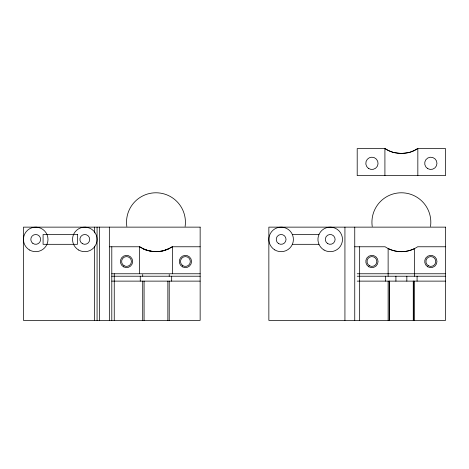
<?xml version="1.0" encoding="UTF-8"?>
<svg xmlns="http://www.w3.org/2000/svg" width="469" height="469" viewBox="0 0 469 469"><rect width="100%" height="100%" fill="white"/><g stroke="black" fill="none" stroke-linecap="round" stroke-linejoin="round"><path stroke-width="0.7" d="M200.146 246.77L172.246 246.77L167.925 249.139M392.893 152.267L390.132 151.282A29.447 29.447 0 0 1 385.096 148.609L357.202 148.609L357.202 175.599L445.55 175.599L445.55 148.609L417.656 148.609L413.945 150.696L409.865 152.267M169.215 248.529L163.359 250.733M167.785 249.203L167.48 249.338M166.389 249.772L164.455 250.428M409.543 152.361L401.376 153.515L393.215 152.361M164.132 250.522L159.947 251.407M163.101 250.804L162.256 250.997M161.383 251.179L156.875 251.665L152.202 251.437M159.736 251.437L154.653 251.648M292.375 234.5L318.961 234.5M292.375 244.314L318.961 244.314M109.341 246.77L139.692 246.77A29.447 29.447 0 0 0 144.722 249.449L145.941 249.918M354.752 246.77L385.096 246.77A29.447 29.447 0 0 0 417.656 246.77L445.55 246.77M111.798 273.767L200.146 273.767M357.202 273.767L445.55 273.767M111.798 276.218L200.146 276.218M357.202 276.218L445.55 276.218M111.798 281.124L200.146 281.124M357.202 281.124L445.55 281.124M154.166 251.624L148.315 250.663M151.991 251.407L146.158 249.995M148.057 250.593L145.548 249.772M145.15 249.619C152.161 252.416 160.251 252.351 167.216 249.449A29.447 29.447 0 0 0 172.246 246.77M145.302 249.678L144.153 249.203M144.968 249.549L142.723 248.529M144.012 249.139L139.692 246.77M385.096 148.609C393.081 153.984 403.75 155.028 412.62 151.282A29.447 29.447 0 0 0 417.656 148.609M417.838 148.609L417.838 175.599M417.082 276.218L417.082 281.124M414.631 276.218L414.631 248.529C406.476 252.75 396.17 252.668 388.127 248.529L388.127 276.218M414.631 281.124L414.631 320.391M413.523 281.124L413.523 320.391M413.265 281.124L413.265 320.391M406.84 276.218L406.84 281.124M395.912 276.218L395.912 281.124M389.487 281.124L389.487 320.391M389.229 281.124L389.229 320.391M388.127 281.124L388.127 320.391M385.67 276.218L385.67 281.124M384.914 148.609L384.914 175.599M359.659 246.77L359.659 320.391M354.752 227.137L354.752 320.391M344.932 227.137L344.932 320.391M172.434 246.77L172.434 273.767M171.677 276.218L171.677 281.124M169.221 274.488L169.221 276.218M169.221 281.124L169.221 320.391M167.861 281.124L167.861 320.391M144.083 281.124L144.083 320.391M142.717 274.488L142.717 276.218M142.717 281.124L142.717 320.391M140.266 276.218L140.266 281.124M139.51 246.77L139.51 273.767M114.248 273.744L114.248 320.391M111.798 246.77L111.798 320.391M109.341 227.137L109.341 320.391M99.528 227.137L99.528 320.391M97.071 227.137L97.071 320.391M94.621 227.137L94.621 232.964M94.621 246.078L94.621 320.391M372.228 226.421A29.447 29.447 0 0 1 401.376 192.782A29.447 29.447 0 0 1 430.524 226.421M126.823 226.421A29.447 29.447 0 0 1 155.972 192.782A29.447 29.447 0 0 1 185.12 226.421M200.146 227.137L23.45 227.137L23.45 320.391L200.146 320.391L200.146 227.137M445.55 227.137L268.854 227.137L268.854 320.391L445.55 320.391L445.55 227.137M77.438 234.5L43.084 234.5L43.084 244.314L77.438 244.314L77.438 234.5M274.74 249.883A12.27 12.27 0 0 0 293.395 239.706A12.27 12.27 0 0 0 275.25 228.638A12.27 12.27 0 0 0 274.74 249.883M369.472 265.747A4.907 4.907 0 0 0 376.836 261.497A4.907 4.907 0 0 0 369.472 257.247A4.907 4.907 0 0 0 369.472 265.747M428.373 265.747A4.907 4.907 0 0 0 435.736 261.497A4.907 4.907 0 0 0 428.373 257.247A4.907 4.907 0 0 0 428.373 265.747M324.073 250.036A12.27 12.27 0 0 0 342.481 239.407A12.27 12.27 0 0 0 324.073 228.784A12.27 12.27 0 0 0 324.073 250.036M327.755 243.657A4.907 4.907 0 0 0 335.118 239.407A4.907 4.907 0 0 0 327.755 235.157A4.907 4.907 0 0 0 327.755 243.657M278.674 243.657A4.907 4.907 0 0 0 286.037 239.407A4.907 4.907 0 0 0 278.674 235.157A4.907 4.907 0 0 0 278.674 243.657M427.757 168.647A6.138 6.138 0 0 0 436.961 163.329A6.138 6.138 0 0 0 427.757 158.018A6.138 6.138 0 0 0 427.757 168.647M368.394 168.348A6.138 6.138 0 0 0 378.037 163.88A6.138 6.138 0 0 0 369.349 157.766A6.138 6.138 0 0 0 368.394 168.348M427.757 266.808A6.138 6.138 0 0 0 436.961 261.497A6.138 6.138 0 0 0 427.757 256.18A6.138 6.138 0 0 0 427.757 266.808M368.863 266.808A6.138 6.138 0 0 0 378.061 261.497A6.138 6.138 0 0 0 368.863 256.18A6.138 6.138 0 0 0 368.863 266.808M182.353 266.808A6.138 6.138 0 0 0 191.551 261.497A6.138 6.138 0 0 0 182.353 256.18A6.138 6.138 0 0 0 182.353 266.808M123.453 266.808A6.138 6.138 0 0 0 132.657 261.497A6.138 6.138 0 0 0 123.453 256.18A6.138 6.138 0 0 0 123.453 266.808M29.588 250.036A12.27 12.27 0 0 0 47.99 239.407A12.27 12.27 0 0 0 29.588 228.784A12.27 12.27 0 0 0 29.588 250.036M78.669 250.036A12.27 12.27 0 0 0 97.071 239.407A12.27 12.27 0 0 0 78.669 228.784A12.27 12.27 0 0 0 78.669 250.036M32.894 243.423A4.907 4.907 0 0 0 40.61 239.847A4.907 4.907 0 0 0 33.657 234.951A4.907 4.907 0 0 0 32.894 243.423M82.351 243.657A4.907 4.907 0 0 0 89.708 239.407A4.907 4.907 0 0 0 82.351 235.157A4.907 4.907 0 0 0 82.351 243.657M124.068 265.747A4.907 4.907 0 0 0 131.431 261.497A4.907 4.907 0 0 0 124.068 257.247A4.907 4.907 0 0 0 124.068 265.747M182.593 265.507A4.907 4.907 0 0 0 190.308 261.937A4.907 4.907 0 0 0 183.356 257.041A4.907 4.907 0 0 0 182.593 265.507"/></g></svg>
